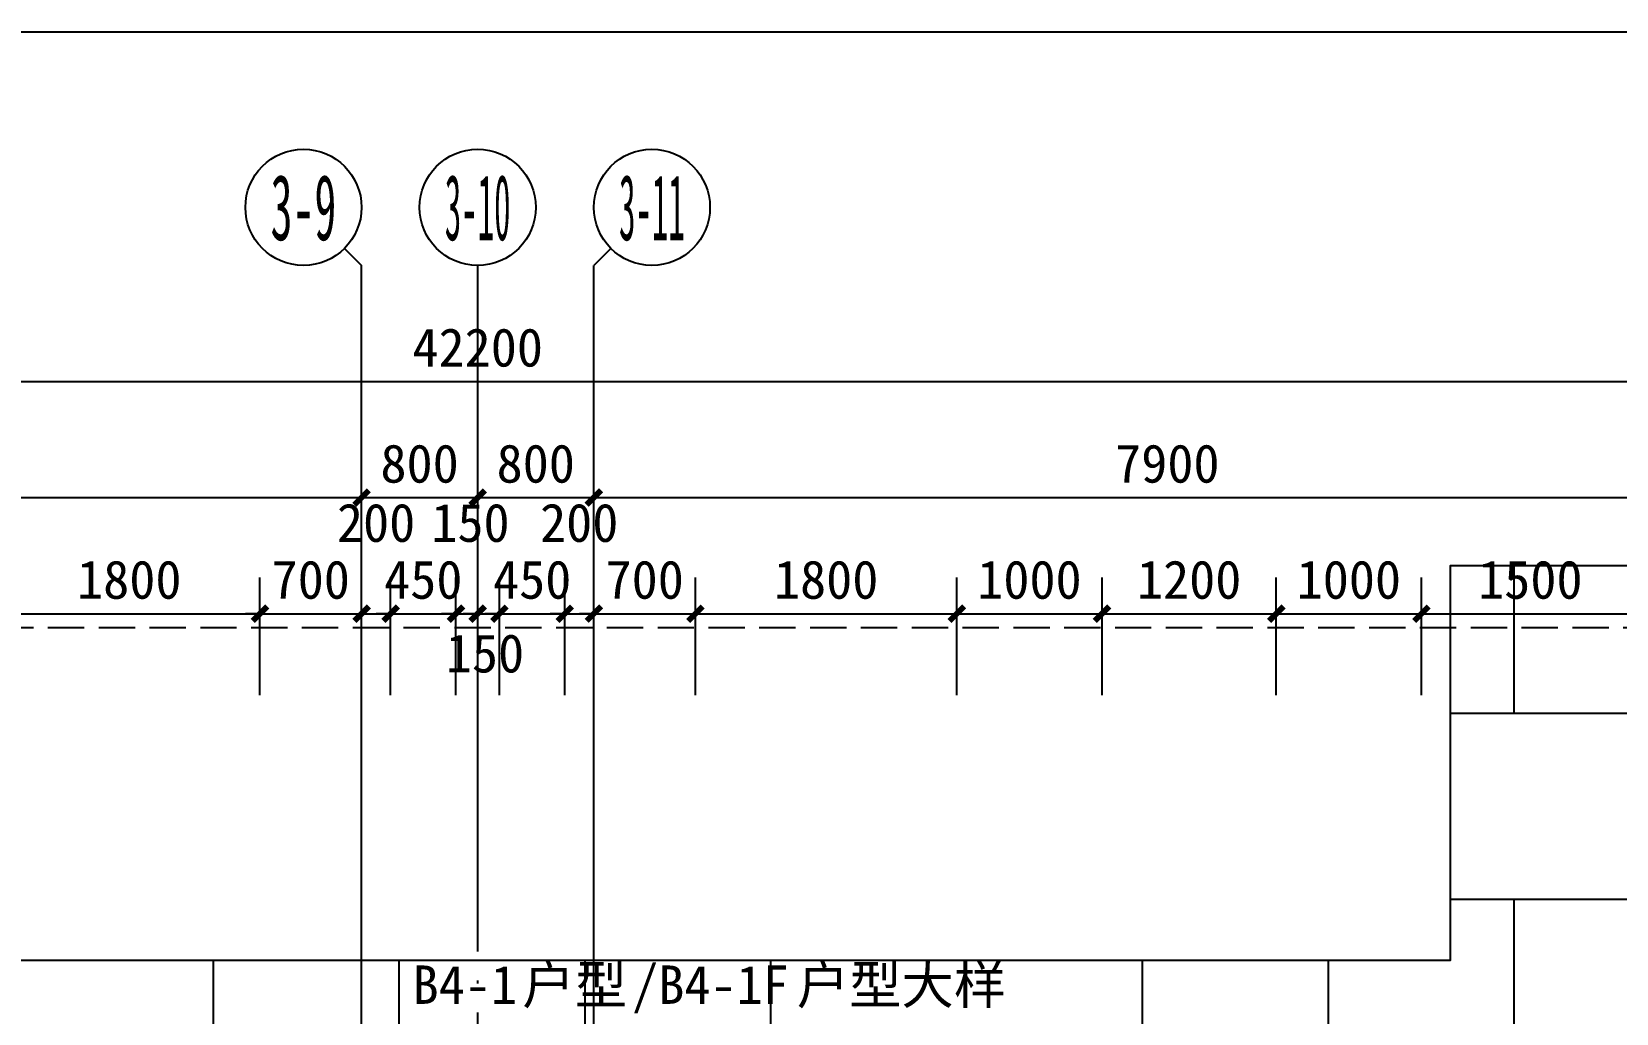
# Model space of a CAD drawing. Extents: x -46233 to 84150, y 109350 to 390860.
# Drawn here: x 25631 to 36545, y 132335 to 139100 of the extents above; entities that cross this region are included whole.
import ezdxf
from ezdxf.enums import TextEntityAlignment as Align
from ezdxf.xclip import XClip

# ---------------------------------------------------------------- set-up
doc = ezdxf.new("R2010")
doc.units = 0
doc.header["$LTSCALE"] = 1000
doc.header["$MEASUREMENT"] = 0
doc.header["$XCLIPFRAME"] = 0
doc.linetypes.add('3#-轴线$1$DOTE', pattern=[2.42, 2, -0.2, 0.02, -0.2])
doc.linetypes.add('DASH', pattern=[0.35, 0.25, -0.1])
doc.layers.get('Defpoints').update_dxf_attribs({"color": 4, "linetype": 'DASH'})
for name, color, linetype in [('3#-轴号$0$A-ANNO-AXIS-CIRC', 3, 'Continuous'), ('3#-轴号$0$A-ANNO-AXIS-TEXT', 7, 'Continuous'), ('3#-轴号$0$A-ANNO-DIMS', 3, 'Continuous'), ('3#-轴线$1$A-ANNO-DOTE', 10, '3#-轴线$1$DOTE'), ('A-ANNO-DIMS', 3, 'Continuous'), ('A-ANNO-TEXT', 255, 'Continuous'), ('AXIS_TEXT', 7, 'Continuous'), ('铺装$0$$0$绿化轮廓', 67, 'Continuous')]:
    doc.layers.add(name, color=color, linetype=linetype)
doc.styles.add('3#-轴号$0$_TCH_AXIS', font='')
doc.styles.add('3#-轴号$0$_TCH_DIM_T3', font='')
doc.styles.add('_TCH_DIM', font='')
doc.styles.add('_TCH_DIM_T3', font='')
doc.styles.add('COMPLEX', font='COMPLEX')
doc.styles.get('3#-轴号$0$_TCH_AXIS').set_extended_font_data('SimSun')
doc.styles.get('3#-轴号$0$_TCH_DIM_T3').set_extended_font_data('SimSun')
doc.styles.get('_TCH_DIM').set_extended_font_data('SimSun')
doc.styles.get('_TCH_DIM_T3').set_extended_font_data('SimSun')
doc.dimstyles.new('3#-轴号$0$_TCH_ARCH&&100', dxfattribs={"dimtxt": 264.345992, "dimasz": 100, "dimexe": 250, "dimexo": 300, "dimgap": 100, "dimtad": 1, "dimdec": 0, "dimzin": 0, "dimdsep": 46, "dimtxsty": '3#-轴号$0$_TCH_DIM_T3', "dimblk": '3#-轴号$0$_ArchTick', "dimcen": 0.09, "dimclrt": 7, "dimazin": 2, "dimtfac": 1, "dimtdec": 0, "dimtix": 1, "dimtmove": 2, "dimatfit": 3, "dimfxl": 100, "dimtolj": 1, "dimtzin": 0, "dimarcsym": 0})
doc.dimstyles.new('_TCH_ARCH&&100', dxfattribs={"dimtxt": 264.345992, "dimasz": 100, "dimexe": 250, "dimexo": 300, "dimgap": 100, "dimtad": 1, "dimdec": 0, "dimzin": 0, "dimdsep": 46, "dimtxsty": '_TCH_DIM_T3', "dimblk": 'ARCHTICK', "dimcen": 0.09, "dimclrt": 7, "dimazin": 2, "dimtfac": 1, "dimtdec": 0, "dimtix": 1, "dimtmove": 2, "dimatfit": 3, "dimfxl": 100, "dimtolj": 1, "dimtzin": 0, "dimarcsym": 0})

# ---------------------------------------------------------------- blocks, each defined once
blk = doc.blocks.new('3#-轴线')
at = {"layer": '3#-轴线$1$A-ANNO-DOTE'}
for points in [[(20100, -5100), (20100, 5500)], [(20900, -16100), (20900, 5500)], [(21700, -5100), (21700, 5500)]]:
    blk.add_lwpolyline(points, dxfattribs=at)
blk = doc.blocks.new('_AXISO')
blk.add_circle((0, 0), 0.5)
at = {"layer": 'AXIS_TEXT', "style": 'COMPLEX', "width": 1.041667}
blk.add_attdef('A', text='', height=0.56, dxfattribs=at).set_placement((-0.25, -0.28), (0.25, -0.28), align=Align.FIT)
blk = doc.blocks.new('3#-轴号$0$_ArchTick')
at = {"color": 0, "linetype": 'ByBlock', "const_width": 0.4}
blk.add_lwpolyline([(-0.5, -0.5), (0.5, 0.5)], dxfattribs=at)
blk = doc.blocks.new('*D821')
at = {"layer": '3#-轴号$0$A-ANNO-DIMS', "color": 0, "lineweight": -2, "transparency": 16777216}
for p, q in [((12200, 4889), (12200, 5639)), ((20100, 4889), (20100, 5639)), ((12200, 5389), (20100, 5389))]:
    blk.add_line(p, q, dxfattribs=at)
at = {"layer": 'Defpoints', "color": 0, "transparency": 16777216}
for p in [(20100, 5389), (12200, 4589), (20100, 4589)]:
    blk.add_point(p, dxfattribs=at)
at = {"layer": '3#-轴号$0$A-ANNO-DIMS', "color": 0, "lineweight": -2, "transparency": 16777216, "xscale": 100, "yscale": 100, "zscale": 100, "rotation": 180}
blk.add_blockref('3#-轴号$0$_ArchTick', (12200, 5389), dxfattribs=at)
at = {"layer": '3#-轴号$0$A-ANNO-DIMS', "color": 0, "lineweight": -2, "transparency": 16777216, "xscale": 100, "yscale": 100, "zscale": 100}
blk.add_blockref('3#-轴号$0$_ArchTick', (20100, 5389), dxfattribs=at)
at = {"layer": '3#-轴号$0$A-ANNO-DIMS', "color": 7, "transparency": 16777216, "insert": (16150, 5622), "char_height": 264.3, "attachment_point": 5, "style": '3#-轴号$0$_TCH_DIM_T3'}
blk.add_mtext('\\A1;7900', dxfattribs=at)
blk = doc.blocks.new('*D822')
at = {"layer": '3#-轴号$0$A-ANNO-DIMS', "color": 0, "lineweight": -2, "transparency": 16777216}
for p, q in [((20100, 4889), (20100, 5639)), ((20900, 4889), (20900, 5639)), ((20100, 5389), (20900, 5389))]:
    blk.add_line(p, q, dxfattribs=at)
at = {"layer": 'Defpoints', "color": 0, "transparency": 16777216}
for p in [(20900, 5389), (20100, 4589), (20900, 4589)]:
    blk.add_point(p, dxfattribs=at)
at = {"layer": '3#-轴号$0$A-ANNO-DIMS', "color": 0, "lineweight": -2, "transparency": 16777216, "xscale": 100, "yscale": 100, "zscale": 100, "rotation": 180}
blk.add_blockref('3#-轴号$0$_ArchTick', (20100, 5389), dxfattribs=at)
at = {"layer": '3#-轴号$0$A-ANNO-DIMS', "color": 0, "lineweight": -2, "transparency": 16777216, "xscale": 100, "yscale": 100, "zscale": 100}
blk.add_blockref('3#-轴号$0$_ArchTick', (20900, 5389), dxfattribs=at)
at = {"layer": '3#-轴号$0$A-ANNO-DIMS', "color": 7, "transparency": 16777216, "insert": (20500, 5622), "char_height": 264.3, "attachment_point": 5, "style": '3#-轴号$0$_TCH_DIM_T3'}
blk.add_mtext('\\A1;800', dxfattribs=at)
blk = doc.blocks.new('*D823')
at = {"layer": '3#-轴号$0$A-ANNO-DIMS', "color": 0, "lineweight": -2, "transparency": 16777216}
for p, q in [((20900, 4889), (20900, 5639)), ((21700, 4889), (21700, 5639)), ((20900, 5389), (21700, 5389))]:
    blk.add_line(p, q, dxfattribs=at)
at = {"layer": 'Defpoints', "color": 0, "transparency": 16777216}
for p in [(21700, 5389), (20900, 4589), (21700, 4589)]:
    blk.add_point(p, dxfattribs=at)
at = {"layer": '3#-轴号$0$A-ANNO-DIMS', "color": 0, "lineweight": -2, "transparency": 16777216, "xscale": 100, "yscale": 100, "zscale": 100, "rotation": 180}
blk.add_blockref('3#-轴号$0$_ArchTick', (20900, 5389), dxfattribs=at)
at = {"layer": '3#-轴号$0$A-ANNO-DIMS', "color": 0, "lineweight": -2, "transparency": 16777216, "xscale": 100, "yscale": 100, "zscale": 100}
blk.add_blockref('3#-轴号$0$_ArchTick', (21700, 5389), dxfattribs=at)
at = {"layer": '3#-轴号$0$A-ANNO-DIMS', "color": 7, "transparency": 16777216, "insert": (21300, 5622), "char_height": 264.3, "attachment_point": 5, "style": '3#-轴号$0$_TCH_DIM_T3'}
blk.add_mtext('\\A1;800', dxfattribs=at)
blk = doc.blocks.new('*D824')
at = {"layer": '3#-轴号$0$A-ANNO-DIMS', "color": 0, "lineweight": -2, "transparency": 16777216}
for p, q in [((21700, 4889), (21700, 5639)), ((29600, 4889), (29600, 5639)), ((21700, 5389), (29600, 5389))]:
    blk.add_line(p, q, dxfattribs=at)
at = {"layer": 'Defpoints', "color": 0, "transparency": 16777216}
for p in [(29600, 5389), (21700, 4589), (29600, 4589)]:
    blk.add_point(p, dxfattribs=at)
at = {"layer": '3#-轴号$0$A-ANNO-DIMS', "color": 0, "lineweight": -2, "transparency": 16777216, "xscale": 100, "yscale": 100, "zscale": 100, "rotation": 180}
blk.add_blockref('3#-轴号$0$_ArchTick', (21700, 5389), dxfattribs=at)
at = {"layer": '3#-轴号$0$A-ANNO-DIMS', "color": 0, "lineweight": -2, "transparency": 16777216, "xscale": 100, "yscale": 100, "zscale": 100}
blk.add_blockref('3#-轴号$0$_ArchTick', (29600, 5389), dxfattribs=at)
at = {"layer": '3#-轴号$0$A-ANNO-DIMS', "color": 7, "transparency": 16777216, "insert": (25650, 5622), "char_height": 264.3, "attachment_point": 5, "style": '3#-轴号$0$_TCH_DIM_T3'}
blk.add_mtext('\\A1;7900', dxfattribs=at)
blk = doc.blocks.new('道路')
blk.add_lwpolyline([(525297900, 299510560), (525305650, 299510560), (525305650, 299513380), (525314850, 299513380), (525314850, 299510661), (525328250, 299510661), (525328250, 299513380), (525337450, 299513380), (525337450, 299510761), (525345950, 299510761), (525345950, 299509261)])
blk = doc.blocks.new('铺装')
at = {"layer": '铺装$0$$0$绿化轮廓'}
h = blk.add_hatch(dxfattribs=at)
h.set_pattern_fill('拼花地砖03', color=252, scale=800)
h.set_pattern_definition([(0, (0, 0), (3840, 1280), [5120, -1280]), (90, (0, -1280), (-1280, 3840), [5120, -1280])])
h.paths.add_polyline_path([(525334050, 299513380), (525329601, 299513380), (525329601, 299507760), (525313498, 299507760), (525313499, 299513380), (525309050, 299513380), (525309050, 299509260), (525308900, 299509230), (525308900, 299509160), (525300450, 299509160), (525300450, 299507760), (525300430, 299507760), (525300430, 299507561), (525297900, 299507561), (525297900, 299510560), (525305650, 299510560), (525305650, 299513380), (525314850, 299513380), (525314850, 299510661), (525328250, 299510661), (525328250, 299513380), (525337450, 299513380), (525337450, 299510761), (525345950, 299510761), (525345950, 299509160), (525334200, 299509160), (525334200, 299509230), (525334050, 299509260)])
at = {"layer": '铺装$0$$0$绿化轮廓', "color": 252}
blk.add_lwpolyline([(525314850, 299510661), (525328250, 299510661), (525328250, 299513380), (525337450, 299513380), (525337450, 299510761), (525345950, 299510761)], dxfattribs=at)
blk = doc.blocks.new('gtvt')
for name in ['道路', '铺装']:
    blk.add_blockref(name, (-525300650, -299507460))
blk = doc.blocks.new('_ArchTick')
at = {"color": 0, "linetype": 'ByBlock', "const_width": 0.4}
blk.add_lwpolyline([(-0.5, -0.5), (0.5, 0.5)], dxfattribs=at)
blk = doc.blocks.new('*D731')
at = {"layer": 'A-ANNO-DIMS', "color": 0, "lineweight": -2, "transparency": 16777216}
for p, q in [((25403, 134528), (25403, 135339)), ((27203, 134528), (27203, 135339)), ((25403, 135089), (27203, 135089))]:
    blk.add_line(p, q, dxfattribs=at)
at = {"layer": 'Defpoints', "color": 0, "transparency": 16777216}
for p in [(27203, 135089), (25403, 134228), (27203, 134228)]:
    blk.add_point(p, dxfattribs=at)
at = {"layer": 'A-ANNO-DIMS', "color": 0, "lineweight": -2, "transparency": 16777216, "xscale": 100, "yscale": 100, "zscale": 100, "rotation": 180}
blk.add_blockref('_ArchTick', (25403, 135089), dxfattribs=at)
at = {"layer": 'A-ANNO-DIMS', "color": 0, "lineweight": -2, "transparency": 16777216, "xscale": 100, "yscale": 100, "zscale": 100}
blk.add_blockref('_ArchTick', (27203, 135089), dxfattribs=at)
at = {"layer": 'A-ANNO-DIMS', "color": 7, "transparency": 16777216, "insert": (26303, 135322), "char_height": 264.3, "attachment_point": 5, "style": '_TCH_DIM_T3'}
blk.add_mtext('\\A1;1800', dxfattribs=at)
blk = doc.blocks.new('*D732')
at = {"layer": 'A-ANNO-DIMS', "color": 0, "lineweight": -2, "transparency": 16777216}
for p, q in [((27203, 134528), (27203, 135339)), ((27903, 134528), (27903, 135339)), ((27203, 135089), (27103, 135089)), ((27203, 135089), (27903, 135089)), ((27903, 135089), (28003, 135089))]:
    blk.add_line(p, q, dxfattribs=at)
at = {"layer": 'Defpoints', "color": 0, "transparency": 16777216}
for p in [(27903, 135089), (27203, 134228), (27903, 134228)]:
    blk.add_point(p, dxfattribs=at)
at = {"layer": 'A-ANNO-DIMS', "color": 0, "lineweight": -2, "transparency": 16777216, "xscale": 100, "yscale": 100, "zscale": 100}
blk.add_blockref('_ArchTick', (27203, 135089), dxfattribs=at)
at = {"layer": 'A-ANNO-DIMS', "color": 0, "lineweight": -2, "transparency": 16777216, "xscale": 100, "yscale": 100, "zscale": 100, "rotation": 180}
blk.add_blockref('_ArchTick', (27903, 135089), dxfattribs=at)
at = {"layer": 'A-ANNO-DIMS', "color": 7, "transparency": 16777216, "insert": (27553, 135322), "char_height": 264.3, "attachment_point": 5, "style": '_TCH_DIM_T3'}
blk.add_mtext('\\A1;700', dxfattribs=at)
blk = doc.blocks.new('*D733')
at = {"layer": 'A-ANNO-DIMS', "color": 0, "lineweight": -2, "transparency": 16777216}
for p, q in [((27903, 134528), (27903, 135339)), ((28103, 134528), (28103, 135339)), ((27903, 135089), (28103, 135089))]:
    blk.add_line(p, q, dxfattribs=at)
at = {"layer": 'Defpoints', "color": 0, "transparency": 16777216}
for p in [(28103, 135089), (27903, 134228), (28103, 134228)]:
    blk.add_point(p, dxfattribs=at)
at = {"layer": 'A-ANNO-DIMS', "color": 0, "lineweight": -2, "transparency": 16777216, "xscale": 100, "yscale": 100, "zscale": 100, "rotation": 180}
blk.add_blockref('_ArchTick', (27903, 135089), dxfattribs=at)
at = {"layer": 'A-ANNO-DIMS', "color": 0, "lineweight": -2, "transparency": 16777216, "xscale": 100, "yscale": 100, "zscale": 100}
blk.add_blockref('_ArchTick', (28103, 135089), dxfattribs=at)
at = {"layer": 'A-ANNO-DIMS', "color": 7, "transparency": 16777216, "insert": (28003, 135714), "char_height": 264.3, "attachment_point": 5, "style": '_TCH_DIM_T3'}
blk.add_mtext('\\A1;200', dxfattribs=at)
blk = doc.blocks.new('*D734')
at = {"layer": 'A-ANNO-DIMS', "color": 0, "lineweight": -2, "transparency": 16777216}
for p, q in [((28103, 134528), (28103, 135339)), ((28553, 134528), (28553, 135339)), ((28103, 135089), (28003, 135089)), ((28103, 135089), (28553, 135089)), ((28553, 135089), (28653, 135089))]:
    blk.add_line(p, q, dxfattribs=at)
at = {"layer": 'Defpoints', "color": 0, "transparency": 16777216}
for p in [(28553, 135089), (28103, 134228), (28553, 134228)]:
    blk.add_point(p, dxfattribs=at)
at = {"layer": 'A-ANNO-DIMS', "color": 0, "lineweight": -2, "transparency": 16777216, "xscale": 100, "yscale": 100, "zscale": 100}
blk.add_blockref('_ArchTick', (28103, 135089), dxfattribs=at)
at = {"layer": 'A-ANNO-DIMS', "color": 0, "lineweight": -2, "transparency": 16777216, "xscale": 100, "yscale": 100, "zscale": 100, "rotation": 180}
blk.add_blockref('_ArchTick', (28553, 135089), dxfattribs=at)
at = {"layer": 'A-ANNO-DIMS', "color": 7, "transparency": 16777216, "insert": (28328, 135322), "char_height": 264.3, "attachment_point": 5, "style": '_TCH_DIM_T3'}
blk.add_mtext('\\A1;450', dxfattribs=at)
blk = doc.blocks.new('*D735')
at = {"layer": 'A-ANNO-DIMS', "color": 0, "lineweight": -2, "transparency": 16777216}
for p, q in [((28553, 134528), (28553, 135339)), ((28703, 134528), (28703, 135339)), ((28553, 135089), (28453, 135089)), ((28553, 135089), (28703, 135089)), ((28703, 135089), (28803, 135089))]:
    blk.add_line(p, q, dxfattribs=at)
at = {"layer": 'Defpoints', "color": 0, "transparency": 16777216}
for p in [(28703, 135089), (28553, 134228), (28703, 134228)]:
    blk.add_point(p, dxfattribs=at)
at = {"layer": 'A-ANNO-DIMS', "color": 0, "lineweight": -2, "transparency": 16777216, "xscale": 100, "yscale": 100, "zscale": 100}
blk.add_blockref('_ArchTick', (28553, 135089), dxfattribs=at)
at = {"layer": 'A-ANNO-DIMS', "color": 0, "lineweight": -2, "transparency": 16777216, "xscale": 100, "yscale": 100, "zscale": 100, "rotation": 180}
blk.add_blockref('_ArchTick', (28703, 135089), dxfattribs=at)
at = {"layer": 'A-ANNO-DIMS', "color": 7, "transparency": 16777216, "insert": (28653, 135714), "char_height": 264.3, "attachment_point": 5, "style": '_TCH_DIM_T3'}
blk.add_mtext('\\A1;150', dxfattribs=at)
blk = doc.blocks.new('*D736')
at = {"layer": 'A-ANNO-DIMS', "color": 0, "lineweight": -2, "transparency": 16777216}
for p, q in [((28703, 134528), (28703, 135339)), ((28853, 134528), (28853, 135339)), ((28703, 135089), (28603, 135089)), ((28703, 135089), (28853, 135089)), ((28853, 135089), (28953, 135089))]:
    blk.add_line(p, q, dxfattribs=at)
at = {"layer": 'Defpoints', "color": 0, "transparency": 16777216}
for p in [(28853, 135089), (28703, 134228), (28853, 134228)]:
    blk.add_point(p, dxfattribs=at)
at = {"layer": 'A-ANNO-DIMS', "color": 0, "lineweight": -2, "transparency": 16777216, "xscale": 100, "yscale": 100, "zscale": 100}
blk.add_blockref('_ArchTick', (28703, 135089), dxfattribs=at)
at = {"layer": 'A-ANNO-DIMS', "color": 0, "lineweight": -2, "transparency": 16777216, "xscale": 100, "yscale": 100, "zscale": 100, "rotation": 180}
blk.add_blockref('_ArchTick', (28853, 135089), dxfattribs=at)
at = {"layer": 'A-ANNO-DIMS', "color": 7, "transparency": 16777216, "insert": (28753, 134814), "char_height": 264.3, "attachment_point": 5, "style": '_TCH_DIM_T3'}
blk.add_mtext('\\A1;150', dxfattribs=at)
blk = doc.blocks.new('*D737')
at = {"layer": 'A-ANNO-DIMS', "color": 0, "lineweight": -2, "transparency": 16777216}
for p, q in [((28853, 134528), (28853, 135339)), ((29303, 134528), (29303, 135339)), ((28853, 135089), (28753, 135089)), ((28853, 135089), (29303, 135089)), ((29303, 135089), (29403, 135089))]:
    blk.add_line(p, q, dxfattribs=at)
at = {"layer": 'Defpoints', "color": 0, "transparency": 16777216}
for p in [(29303, 135089), (28853, 134228), (29303, 134228)]:
    blk.add_point(p, dxfattribs=at)
at = {"layer": 'A-ANNO-DIMS', "color": 0, "lineweight": -2, "transparency": 16777216, "xscale": 100, "yscale": 100, "zscale": 100}
blk.add_blockref('_ArchTick', (28853, 135089), dxfattribs=at)
at = {"layer": 'A-ANNO-DIMS', "color": 0, "lineweight": -2, "transparency": 16777216, "xscale": 100, "yscale": 100, "zscale": 100, "rotation": 180}
blk.add_blockref('_ArchTick', (29303, 135089), dxfattribs=at)
at = {"layer": 'A-ANNO-DIMS', "color": 7, "transparency": 16777216, "insert": (29078, 135322), "char_height": 264.3, "attachment_point": 5, "style": '_TCH_DIM_T3'}
blk.add_mtext('\\A1;450', dxfattribs=at)
blk = doc.blocks.new('*D738')
at = {"layer": 'A-ANNO-DIMS', "color": 0, "lineweight": -2, "transparency": 16777216}
for p, q in [((29303, 134528), (29303, 135339)), ((29503, 134528), (29503, 135339)), ((29303, 135089), (29203, 135089)), ((29303, 135089), (29503, 135089)), ((29503, 135089), (29603, 135089))]:
    blk.add_line(p, q, dxfattribs=at)
at = {"layer": 'Defpoints', "color": 0, "transparency": 16777216}
for p in [(29503, 135089), (29303, 134228), (29503, 134228)]:
    blk.add_point(p, dxfattribs=at)
at = {"layer": 'A-ANNO-DIMS', "color": 0, "lineweight": -2, "transparency": 16777216, "xscale": 100, "yscale": 100, "zscale": 100}
blk.add_blockref('_ArchTick', (29303, 135089), dxfattribs=at)
at = {"layer": 'A-ANNO-DIMS', "color": 0, "lineweight": -2, "transparency": 16777216, "xscale": 100, "yscale": 100, "zscale": 100, "rotation": 180}
blk.add_blockref('_ArchTick', (29503, 135089), dxfattribs=at)
at = {"layer": 'A-ANNO-DIMS', "color": 7, "transparency": 16777216, "insert": (29402, 135714), "char_height": 264.3, "attachment_point": 5, "style": '_TCH_DIM_T3'}
blk.add_mtext('\\A1;200', dxfattribs=at)
blk = doc.blocks.new('*D739')
at = {"layer": 'A-ANNO-DIMS', "color": 0, "lineweight": -2, "transparency": 16777216}
for p, q in [((29503, 134528), (29503, 135339)), ((30203, 134528), (30203, 135339)), ((29503, 135089), (29403, 135089)), ((29503, 135089), (30203, 135089)), ((30203, 135089), (30303, 135089))]:
    blk.add_line(p, q, dxfattribs=at)
at = {"layer": 'Defpoints', "color": 0, "transparency": 16777216}
for p in [(30203, 135089), (29503, 134228), (30203, 134228)]:
    blk.add_point(p, dxfattribs=at)
at = {"layer": 'A-ANNO-DIMS', "color": 0, "lineweight": -2, "transparency": 16777216, "xscale": 100, "yscale": 100, "zscale": 100}
blk.add_blockref('_ArchTick', (29503, 135089), dxfattribs=at)
at = {"layer": 'A-ANNO-DIMS', "color": 0, "lineweight": -2, "transparency": 16777216, "xscale": 100, "yscale": 100, "zscale": 100, "rotation": 180}
blk.add_blockref('_ArchTick', (30203, 135089), dxfattribs=at)
at = {"layer": 'A-ANNO-DIMS', "color": 7, "transparency": 16777216, "insert": (29853, 135322), "char_height": 264.3, "attachment_point": 5, "style": '_TCH_DIM_T3'}
blk.add_mtext('\\A1;700', dxfattribs=at)
blk = doc.blocks.new('*D740')
at = {"layer": 'A-ANNO-DIMS', "color": 0, "lineweight": -2, "transparency": 16777216}
for p, q in [((30203, 134528), (30203, 135339)), ((32003, 134528), (32003, 135339)), ((30203, 135089), (32003, 135089))]:
    blk.add_line(p, q, dxfattribs=at)
at = {"layer": 'Defpoints', "color": 0, "transparency": 16777216}
for p in [(32003, 135089), (30203, 134228), (32003, 134228)]:
    blk.add_point(p, dxfattribs=at)
at = {"layer": 'A-ANNO-DIMS', "color": 0, "lineweight": -2, "transparency": 16777216, "xscale": 100, "yscale": 100, "zscale": 100, "rotation": 180}
blk.add_blockref('_ArchTick', (30203, 135089), dxfattribs=at)
at = {"layer": 'A-ANNO-DIMS', "color": 0, "lineweight": -2, "transparency": 16777216, "xscale": 100, "yscale": 100, "zscale": 100}
blk.add_blockref('_ArchTick', (32003, 135089), dxfattribs=at)
at = {"layer": 'A-ANNO-DIMS', "color": 7, "transparency": 16777216, "insert": (31103, 135322), "char_height": 264.3, "attachment_point": 5, "style": '_TCH_DIM_T3'}
blk.add_mtext('\\A1;1800', dxfattribs=at)
blk = doc.blocks.new('*D741')
at = {"layer": 'A-ANNO-DIMS', "color": 0, "lineweight": -2, "transparency": 16777216}
for p, q in [((32003, 134528), (32003, 135339)), ((33003, 134528), (33003, 135339)), ((32003, 135089), (33003, 135089))]:
    blk.add_line(p, q, dxfattribs=at)
at = {"layer": 'Defpoints', "color": 0, "transparency": 16777216}
for p in [(33003, 135089), (32003, 134228), (33003, 134228)]:
    blk.add_point(p, dxfattribs=at)
at = {"layer": 'A-ANNO-DIMS', "color": 0, "lineweight": -2, "transparency": 16777216, "xscale": 100, "yscale": 100, "zscale": 100, "rotation": 180}
blk.add_blockref('_ArchTick', (32003, 135089), dxfattribs=at)
at = {"layer": 'A-ANNO-DIMS', "color": 0, "lineweight": -2, "transparency": 16777216, "xscale": 100, "yscale": 100, "zscale": 100}
blk.add_blockref('_ArchTick', (33003, 135089), dxfattribs=at)
at = {"layer": 'A-ANNO-DIMS', "color": 7, "transparency": 16777216, "insert": (32503, 135322), "char_height": 264.3, "attachment_point": 5, "style": '_TCH_DIM_T3'}
blk.add_mtext('\\A1;1000', dxfattribs=at)
blk = doc.blocks.new('*D742')
at = {"layer": 'A-ANNO-DIMS', "color": 0, "lineweight": -2, "transparency": 16777216}
for p, q in [((33003, 134528), (33003, 135339)), ((34203, 134528), (34203, 135339)), ((33003, 135089), (34203, 135089))]:
    blk.add_line(p, q, dxfattribs=at)
at = {"layer": 'Defpoints', "color": 0, "transparency": 16777216}
for p in [(34203, 135089), (33003, 134228), (34203, 134228)]:
    blk.add_point(p, dxfattribs=at)
at = {"layer": 'A-ANNO-DIMS', "color": 0, "lineweight": -2, "transparency": 16777216, "xscale": 100, "yscale": 100, "zscale": 100, "rotation": 180}
blk.add_blockref('_ArchTick', (33003, 135089), dxfattribs=at)
at = {"layer": 'A-ANNO-DIMS', "color": 0, "lineweight": -2, "transparency": 16777216, "xscale": 100, "yscale": 100, "zscale": 100}
blk.add_blockref('_ArchTick', (34203, 135089), dxfattribs=at)
at = {"layer": 'A-ANNO-DIMS', "color": 7, "transparency": 16777216, "insert": (33603, 135322), "char_height": 264.3, "attachment_point": 5, "style": '_TCH_DIM_T3'}
blk.add_mtext('\\A1;1200', dxfattribs=at)
blk = doc.blocks.new('*D743')
at = {"layer": 'A-ANNO-DIMS', "color": 0, "lineweight": -2, "transparency": 16777216}
for p, q in [((34203, 134528), (34203, 135339)), ((35203, 134528), (35203, 135339)), ((34203, 135089), (35203, 135089))]:
    blk.add_line(p, q, dxfattribs=at)
at = {"layer": 'Defpoints', "color": 0, "transparency": 16777216}
for p in [(35203, 135089), (34203, 134228), (35203, 134228)]:
    blk.add_point(p, dxfattribs=at)
at = {"layer": 'A-ANNO-DIMS', "color": 0, "lineweight": -2, "transparency": 16777216, "xscale": 100, "yscale": 100, "zscale": 100, "rotation": 180}
blk.add_blockref('_ArchTick', (34203, 135089), dxfattribs=at)
at = {"layer": 'A-ANNO-DIMS', "color": 0, "lineweight": -2, "transparency": 16777216, "xscale": 100, "yscale": 100, "zscale": 100}
blk.add_blockref('_ArchTick', (35203, 135089), dxfattribs=at)
at = {"layer": 'A-ANNO-DIMS', "color": 7, "transparency": 16777216, "insert": (34703, 135322), "char_height": 264.3, "attachment_point": 5, "style": '_TCH_DIM_T3'}
blk.add_mtext('\\A1;1000', dxfattribs=at)
blk = doc.blocks.new('*D744')
at = {"layer": 'A-ANNO-DIMS', "color": 0, "lineweight": -2, "transparency": 16777216}
for p, q in [((35203, 134528), (35203, 135339)), ((36703, 134528), (36703, 135339)), ((35203, 135089), (36703, 135089))]:
    blk.add_line(p, q, dxfattribs=at)
at = {"layer": 'Defpoints', "color": 0, "transparency": 16777216}
for p in [(36703, 135089), (35203, 134228), (36703, 134228)]:
    blk.add_point(p, dxfattribs=at)
at = {"layer": 'A-ANNO-DIMS', "color": 0, "lineweight": -2, "transparency": 16777216, "xscale": 100, "yscale": 100, "zscale": 100, "rotation": 180}
blk.add_blockref('_ArchTick', (35203, 135089), dxfattribs=at)
at = {"layer": 'A-ANNO-DIMS', "color": 0, "lineweight": -2, "transparency": 16777216, "xscale": 100, "yscale": 100, "zscale": 100}
blk.add_blockref('_ArchTick', (36703, 135089), dxfattribs=at)
at = {"layer": 'A-ANNO-DIMS', "color": 7, "transparency": 16777216, "insert": (35953, 135322), "char_height": 264.3, "attachment_point": 5, "style": '_TCH_DIM_T3'}
blk.add_mtext('\\A1;1500', dxfattribs=at)
blk = doc.blocks.new('*D759')
at = {"layer": 'A-ANNO-DIMS', "color": 0, "lineweight": -2, "transparency": 16777216}
for p, q in [((7603, 133789), (7603, 136939)), ((49803, 133789), (49803, 136939)), ((7603, 136689), (49803, 136689))]:
    blk.add_line(p, q, dxfattribs=at)
at = {"layer": 'Defpoints', "color": 0, "transparency": 16777216}
for p in [(49803, 136689), (7603, 133489), (49803, 133489)]:
    blk.add_point(p, dxfattribs=at)
at = {"layer": 'A-ANNO-DIMS', "color": 0, "lineweight": -2, "transparency": 16777216, "xscale": 100, "yscale": 100, "zscale": 100, "rotation": 180}
blk.add_blockref('_ArchTick', (7603, 136689), dxfattribs=at)
at = {"layer": 'A-ANNO-DIMS', "color": 0, "lineweight": -2, "transparency": 16777216, "xscale": 100, "yscale": 100, "zscale": 100}
blk.add_blockref('_ArchTick', (49803, 136689), dxfattribs=at)
at = {"layer": 'A-ANNO-DIMS', "color": 7, "transparency": 16777216, "insert": (28703, 136922), "char_height": 264.3, "attachment_point": 5, "style": '_TCH_DIM_T3'}
blk.add_mtext('\\A1;42200', dxfattribs=at)
blk = doc.blocks.new('3#-轴号')
at = {"layer": '3#-轴号$0$A-ANNO-AXIS-CIRC'}
for p, q in [((19982.8, 7106.5), (20100, 6989.4)), ((21817.2, 7106.5), (21700, 6989.4)), ((20100, 2989.4), (20100, 6989.4)), ((20900, 2989.4), (20900, 6989.4)), ((21700, 2989.4), (21700, 6989.4))]:
    blk.add_line(p, q, dxfattribs=at)
at = {"layer": 'Defpoints'}
blk.add_lwpolyline([(-2360.1, 4492.7), (44213.5, 4492.7), (44213.5, -15203.4), (-2360.1, -15203.4)], close=True, dxfattribs=at)
at = {"layer": '3#-轴号$0$A-ANNO-AXIS-CIRC'}
ref = blk.add_blockref('_AXISO', (19700, 7389.4), dxfattribs=dict(at, xscale=800, yscale=800, zscale=800))
ref.add_attrib('A', '3-9', dxfattribs={"layer": '3#-轴号$0$A-ANNO-AXIS-TEXT', "height": 452.55, "style": '3#-轴号$0$_TCH_AXIS', "width": 0.466146}).set_placement((19473.7, 7163.1), (19926.3, 7163.1), align=Align.FIT)
ref = blk.add_blockref('_AXISO', (20900, 7389.4), dxfattribs=dict(at, xscale=800, yscale=800, zscale=800))
ref.add_attrib('A', '3-10', dxfattribs={"layer": '3#-轴号$0$A-ANNO-AXIS-TEXT', "height": 452.55, "style": '3#-轴号$0$_TCH_AXIS', "width": 0.349609}).set_placement((20673.7, 7163.1), (21126.3, 7163.1), align=Align.FIT)
ref = blk.add_blockref('_AXISO', (22100, 7389.4), dxfattribs=dict(at, xscale=800, yscale=800, zscale=800))
ref.add_attrib('A', '3-11', dxfattribs={"layer": '3#-轴号$0$A-ANNO-AXIS-TEXT', "height": 452.55, "style": '3#-轴号$0$_TCH_AXIS', "width": 0.349609}).set_placement((21873.7, 7163.1), (22326.3, 7163.1), align=Align.FIT)
at = {"layer": '3#-轴号$0$A-ANNO-DIMS'}
for p1, p2, picture, middle in [((12200, 4589.4), (20100, 4589.4), '*D821', (16150, 5621.6)), ((20100, 4589.4), (20900, 4589.4), '*D822', (20500, 5621.6)), ((20900, 4589.4), (21700, 4589.4), '*D823', (21300, 5621.6)), ((21700, 4589.4), (29600, 4589.4), '*D824', (25650, 5621.6))]:
    dim = blk.add_aligned_dim(p1=p1, p2=p2, distance=800, dimstyle='3#-轴号$0$_TCH_ARCH&&100', dxfattribs=at)
    dim.commit()
    dim.dimension.update_dxf_attribs({"geometry": picture, "text_midpoint": middle})

msp = doc.modelspace()

# ---------------------------------------------------------------- linework, layer by layer
msp.add_lwpolyline([(2500, 139100), (58600, 139100)])

# ---------------------------------------------------------------- block references
ref = msp.add_blockref('gtvt', (7802.7, 129500))
XClip(ref).set_block_clipping_path([(-5302.6810596018, -19100.0000000173), (50797.3189403982, 9599.9999999827)])
ref = msp.add_blockref('3#-轴号', (7802.7, 130500))
XClip(ref).set_block_clipping_path([(-5302.6810596571, -20379.8573044643), (42220.375390127, 8320.1426955357)])
msp.add_blockref('3#-轴线', (7802.7, 129500))

# ---------------------------------------------------------------- texts
at = {"layer": 'A-ANNO-TEXT', "color": 7, "style": '_TCH_DIM'}
for s, p in [('B4-1', (28254.3, 132400.1)), ('户型', (29010.5, 132400.1)), ('/B4-1F', (29766.6, 132400.1)), ('户型大样', (30900.8, 132400.1))]:
    msp.add_text(s, height=264.35, dxfattribs=at).set_placement(p)

# ---------------------------------------------------------------- dimensions: what is measured, and where the dimension line sits
at = {"layer": 'A-ANNO-DIMS'}
for p1, p2, distance, picture, middle in [((7602.7, 133489.4), (49802.7, 133489.4), 3200, '*D759', (28702.7, 136921.6)), ((25402.7, 134227.8), (27202.7, 134227.8), 861.6, '*D731', (26302.7, 135321.6)), ((27202.7, 134227.8), (27902.7, 134227.8), 861.6, '*D732', (27552.7, 135321.6)), ((28102.7, 134227.8), (28552.7, 134227.8), 861.6, '*D734', (28327.7, 135321.6)), ((28852.7, 134227.8), (29302.7, 134227.8), 861.6, '*D737', (29077.7, 135321.6)), ((29502.7, 134227.8), (30202.7, 134227.8), 861.6, '*D739', (29852.7, 135321.6)), ((30202.7, 134227.8), (32002.7, 134227.8), 861.6, '*D740', (31102.7, 135321.6)), ((32002.7, 134227.8), (33002.7, 134227.8), 861.6, '*D741', (32502.7, 135321.6)), ((33002.7, 134227.8), (34202.7, 134227.8), 861.6, '*D742', (33602.7, 135321.6)), ((34202.7, 134227.8), (35202.7, 134227.8), 861.6, '*D743', (34702.7, 135321.6)), ((35202.7, 134227.8), (36702.7, 134227.8), 861.6, '*D744', (35952.7, 135321.6))]:
    dim = msp.add_aligned_dim(p1=p1, p2=p2, distance=distance, dimstyle='_TCH_ARCH&&100', dxfattribs=at)
    dim.commit()
    dim.dimension.update_dxf_attribs({"geometry": picture, "text_midpoint": middle})
for base, p1, p2, picture, middle in [((28102.7, 135089.4), (27902.7, 134227.8), (28102.7, 134227.8), '*D733', (28002.7, 135714.4)), ((28702.7, 135089.4), (28552.7, 134227.8), (28702.7, 134227.8), '*D735', (28652.7, 135714.4)), ((29502.7, 135089.4), (29302.7, 134227.8), (29502.7, 134227.8), '*D738', (29401.7, 135714.4)), ((28852.7, 135089.4), (28702.7, 134227.8), (28852.7, 134227.8), '*D736', (28752.7, 134814.4))]:
    dim = msp.add_linear_dim(base=base, p1=p1, p2=p2, angle=0, dimstyle='_TCH_ARCH&&100', dxfattribs=at)
    dim.commit()
    dim.dimension.update_dxf_attribs({"geometry": picture, "text_midpoint": middle, "dimtype": 129})

doc.saveas('drawing.dxf')
